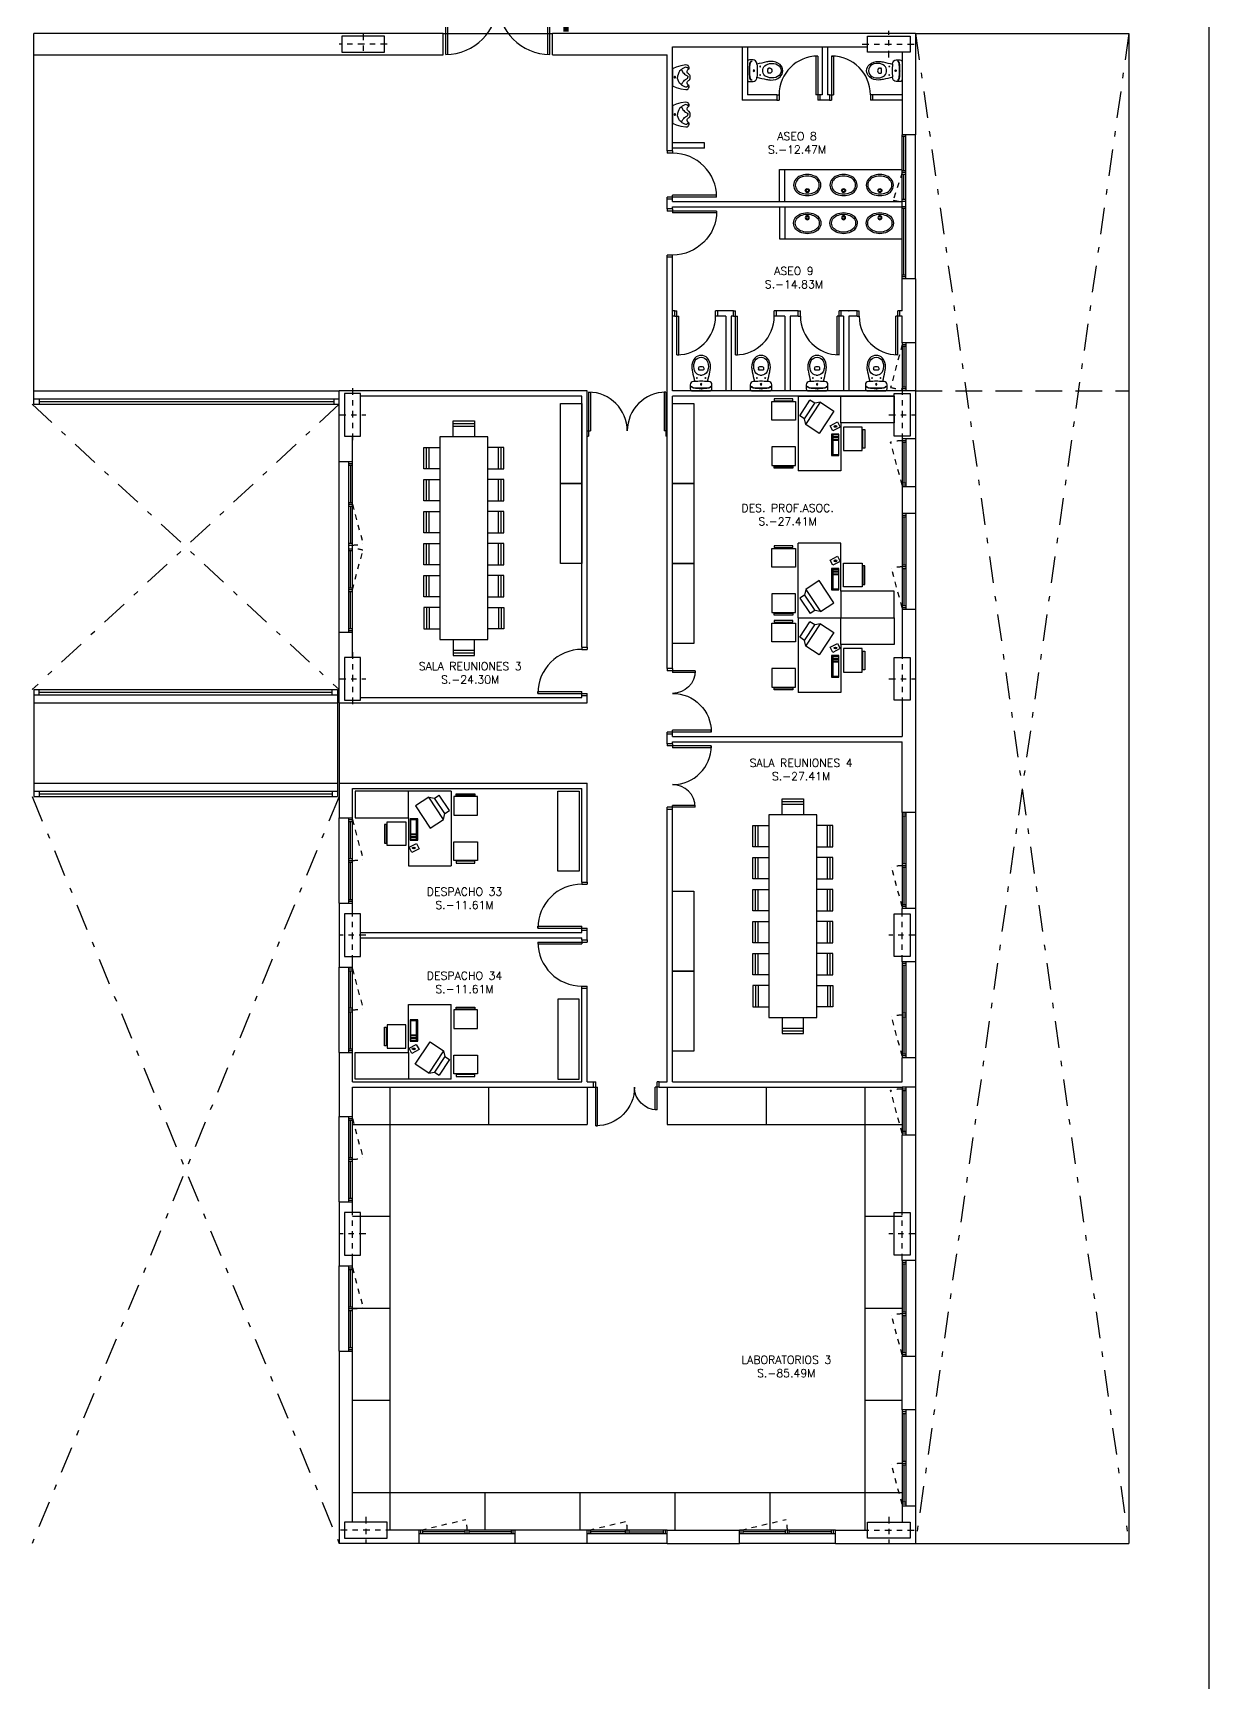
# Model space of a CAD drawing. Header units: millimetres. Extents: x -97 to -13, y 102 to 221.
# Drawn here: x -34.88 to -12.84, y 132.65 to 163.58 of the extents above; entities that cross this region are included whole.
import ezdxf

# ---------------------------------------------------------------- set-up
doc = ezdxf.new("R2010")
doc.units = ezdxf.units.MM
doc.header["$MEASUREMENT"] = 0
doc.linetypes.add('TRAZO_Y_PUNTO', pattern=[1, 0.5, -0.25, 0, -0.25])
doc.linetypes.add('TRAZOS', pattern=[0.75, 0.5, -0.25])
doc.layers.get('0').update_dxf_attribs({"linetype": 'CONTINUOUS'})
for name, color, linetype in [('0-muros-120', 1, 'CONTINUOUS'), ('1-PILARES', 1, 'CONTINUOUS'), ('2-SUPERFICIES', 7, 'CONTINUOUS'), ('5-SANITARIOS', 135, 'CONTINUOUS'), ('6-MOBILIARIO', 7, 'CONTINUOUS')]:
    doc.layers.add(name, color=color, linetype=linetype)
doc.styles.add('RPOMANS', font='romans.shx')

# ---------------------------------------------------------------- blocks, each defined once
blk = doc.blocks.new('PD-HD')
at = {"color": 24}
for p, q in [((0.08, 0.725), (0.08, -0.1)), ((0.08, 0.725), (0.115, 0.725)), ((0.115, 0.725), (0.115, 0)), ((1.23, 0.425), (1.195, 0.425)), ((1.195, 0.425), (1.195, 0)), ((1.23, 0.425), (1.23, -0.1)), ((0.04, 0), (0.115, 0)), ((1.27, 0), (1.195, 0)), ((0.04, -0.1), (0.08, -0.1)), ((1.27, -0.1), (1.23, -0.1))]:
    blk.add_line(p, q, dxfattribs=at)
at = {"color": 54}
for p, q in [((0.04, 0), (0.04, -0.1)), ((1.27, 0), (1.27, -0.1))]:
    blk.add_line(p, q, dxfattribs=at)
at = {"color": 24}
for centre, radius, start, end in [((0.08, 0), 0.725, 0, 90), ((1.23, 0), 0.425, 90, 180)]:
    blk.add_arc(centre, radius, start, end, dxfattribs=at)
blk = doc.blocks.new('P-82-DE')
at = {"color": 24}
for p, q in [((-0.115, 0.825), (-0.115, 0)), ((-0.08, 0.825), (-0.115, 0.825)), ((-0.08, 0.825), (-0.08, -0.1)), ((-0.945, 0), (-0.905, 0)), ((-0.905, 0), (-0.905, -0.1)), ((-0.04, 0), (-0.115, 0)), ((-0.945, -0.1), (-0.905, -0.1)), ((-0.04, -0.1), (-0.08, -0.1))]:
    blk.add_line(p, q, dxfattribs=at)
at = {"color": 54}
for p, q in [((-0.945, 0), (-0.945, -0.1)), ((-0.04, 0), (-0.04, -0.1))]:
    blk.add_line(p, q, dxfattribs=at)
at = {"color": 24}
blk.add_arc((-0.08, 0), 0.825, 90, 180, dxfattribs=at)
blk = doc.blocks.new('P-72-IZ')
at = {"color": 24}
for p, q in [((0.08, 0.725), (0.08, -0.1)), ((0.08, 0.725), (0.115, 0.725)), ((0.115, 0.725), (0.115, 0)), ((0.04, 0), (0.115, 0)), ((0.845, 0), (0.805, 0)), ((0.805, 0), (0.805, -0.1)), ((0.04, -0.1), (0.08, -0.1)), ((0.845, -0.1), (0.805, -0.1))]:
    blk.add_line(p, q, dxfattribs=at)
at = {"color": 54}
for p, q in [((0.04, 0), (0.04, -0.1)), ((0.845, 0), (0.845, -0.1))]:
    blk.add_line(p, q, dxfattribs=at)
at = {"color": 24}
blk.add_arc((0.08, 0), 0.725, 0, 90, dxfattribs=at)
blk = doc.blocks.new('P-72-DE')
at = {"color": 24}
for p, q in [((-0.115, 0.725), (-0.115, 0)), ((-0.08, 0.725), (-0.115, 0.725)), ((-0.08, 0.725), (-0.08, -0.1)), ((-0.845, 0), (-0.805, 0)), ((-0.805, 0), (-0.805, -0.1)), ((-0.04, 0), (-0.115, 0)), ((-0.845, -0.1), (-0.805, -0.1)), ((-0.04, -0.1), (-0.08, -0.1))]:
    blk.add_line(p, q, dxfattribs=at)
at = {"color": 54}
for p, q in [((-0.845, 0), (-0.845, -0.1)), ((-0.04, 0), (-0.04, -0.1))]:
    blk.add_line(p, q, dxfattribs=at)
at = {"color": 24}
blk.add_arc((-0.08, 0), 0.725, 90, 180, dxfattribs=at)
blk = doc.blocks.new('P-82-IZ')
at = {"color": 24}
for p, q in [((0.08, 0.825), (0.08, -0.1)), ((0.08, 0.825), (0.115, 0.825)), ((0.115, 0.825), (0.115, 0)), ((0.04, 0), (0.115, 0)), ((0.945, 0), (0.905, 0)), ((0.905, 0), (0.905, -0.1)), ((0.04, -0.1), (0.08, -0.1)), ((0.945, -0.1), (0.905, -0.1))]:
    blk.add_line(p, q, dxfattribs=at)
at = {"color": 54}
for p, q in [((0.04, 0), (0.04, -0.1)), ((0.945, 0), (0.945, -0.1))]:
    blk.add_line(p, q, dxfattribs=at)
at = {"color": 24}
blk.add_arc((0.08, 0), 0.825, 0, 90, dxfattribs=at)
blk = doc.blocks.new('A$C648F6799')
at = {"color": 54}
for p, q in [((0, 1.6), (0.25, 1.6)), ((0, 0), (0.25, 0))]:
    blk.add_line(p, q, dxfattribs=at)
at = {"color": 24}
for p, q in [((0, 0), (0, 1.6)), ((0.18, 0), (0.18, 1.6)), ((0.18, 1.565), (0.25, 1.565)), ((0.25, 0), (0.25, 1.6)), ((0.18, 1.53), (0.25, 1.53)), ((0.215, 0.835), (0.215, 1.53)), ((0.18, 0.835), (0.25, 0.835)), ((0.18, 0.8), (0.25, 0.8)), ((0.18, 0.765), (0.25, 0.765)), ((0.215, 0.07), (0.215, 0.765)), ((0.18, 0.07), (0.25, 0.07)), ((0.18, 0.035), (0.25, 0.035))]:
    blk.add_line(p, q, dxfattribs=at)
at = {"color": 24, "linetype": 'TRAZOS', "ltscale": 0.1}
blk.add_line((0.25, 1.565), (0.448, 0.826), dxfattribs=at)
blk.add_arc((0.25, 1.565), 0.765, 270, 285.0223, dxfattribs=at)
blk = doc.blocks.new('A$C6450139C')
at = {"color": 24, "linetype": 'Continuous'}
for p, q in [((0, 1.075), (0.05, 1.075)), ((0, 0.975), (0.09, 0.975)), ((0.05, 0), (0.05, 1.075)), ((0.09, 0), (0.09, 0.975)), ((2.05, 0.975), (1.96, 0.975)), ((1.96, 0), (1.96, 0.975)), ((2, 0), (2, 1.075)), ((2.05, 1.075), (2, 1.075))]:
    blk.add_line(p, q, dxfattribs=at)
for centre, start, end in [((0.05, 0.975), 270, 360), ((2, 0.975), 180, 270)]:
    blk.add_arc(centre, 0.975, start, end, dxfattribs=at)
blk = doc.blocks.new('A$C006D1643')
at = {"color": 24}
for p, q in [((0.025, 0.825), (0.025, 0)), ((0.025, 0.825), (0.06, 0.825)), ((0.06, 0.825), (0.06, 0.1)), ((1.475, 0.825), (1.44, 0.825)), ((1.44, 0.825), (1.44, 0.1)), ((1.475, 0.825), (1.475, 0)), ((0, 0.1), (0.06, 0.1)), ((0, 0), (0.025, 0)), ((1.5, 0.1), (1.44, 0.1)), ((1.5, 0), (1.475, 0))]:
    blk.add_line(p, q, dxfattribs=at)
for centre, start, end in [((0.025, 0.1), 0, 90), ((1.475, 0.1), 90, 180)]:
    blk.add_arc(centre, 0.725, start, end, dxfattribs=at)
blk = doc.blocks.new('LA-NS')
blk.add_lwpolyline([(-0.137, -0.366, 0.103892), (0, -0.395, 0.106771), (0.137, -0.366, 0.109867), (0.212, -0.311, 0.181711), (0.255, -0.198, 0.181711), (0.212, -0.084, 0.109867), (0.137, -0.029, 0.100419), (0, 0, 0.103892), (-0.137, -0.029, 0.141959), (-0.212, -0.084, 0.181711), (-0.255, -0.198, 0.172214), (-0.212, -0.311, 0.109867), (-0.137, -0.366)], format="xyb", close=True)
for radius in [0.0375, 0.023]:
    blk.add_circle((0, -0.095), radius)
for centre, radius, start, end in [((-0.083, -0.198), 0.142, 138.8044, 180), ((-0.083, -0.198), 0.142, 180, 221.1956), ((-0.05, -0.226), 0.186, 113.7252, 138.8044), ((-0.05, -0.169), 0.186, 221.1956, 246.2748), ((0, -0.34), 0.31, 90, 113.7252), ((0, -0.34), 0.31, 66.2748, 90), ((0.05, -0.226), 0.186, 41.1956, 66.2748), ((0.05, -0.169), 0.186, 293.7252, 318.8044), ((0.083, -0.198), 0.142, 0, 41.1956), ((0.083, -0.198), 0.142, 318.8044, 0), ((0, -0.055), 0.31, 246.2748, 270), ((0, -0.055), 0.31, 270, 293.7252)]:
    blk.add_arc(centre, radius, start, end)
blk = doc.blocks.new('VI-IN')
for p, q in [((0, -0.04), (-0.011, -0.04)), ((0, -0.04), (0.011, -0.04)), ((-0.048, -0.423), (-0.048, -0.403)), ((0.048, -0.423), (0.048, -0.403))]:
    blk.add_line(p, q)
blk.add_lwpolyline([(-0.163, -0.358, -0.0164), (-0.122, -0.18, -0.014244), (-0.146, -0.175, -0.379899), (-0.203, -0.112), (-0.203, -0.04, -0.414214), (-0.163, 0), (0, 0), (0.163, 0, -0.414214), (0.203, -0.04), (0.203, -0.112, -0.379899), (0.146, -0.175, -0.014244), (0.122, -0.18, -0.0164), (0.163, -0.358, -0.034533), (0.175, -0.44, -0.180901), (0.118, -0.613, -0.210568), (0, -0.665, -0.210568), (-0.118, -0.613, -0.180901), (-0.175, -0.44, -0.034533)], format="xyb", close=True)
for centre, radius in [((-0.08, -0.24), 0.0075), ((0, -0.122), 0.0135), ((0, -0.122), 0.0135), ((0.08, -0.24), 0.0075)]:
    blk.add_circle(centre, radius)
for centre, radius, start, end in [((-0.139, -0.089), 0.04, 96.2719, 180), ((-0.14, -0.096), 0.04, 96.2141, 169.7572), ((0, -1.201), 1.154, 90.0008, 97.203), ((0, -1.197), 1.157, 90.0008, 97.1409), ((0, 1.219), 1.404, 264.9986, 270), ((-0.007, -0.406), 0.116, 96.2419, 152.5973), ((0, -0.47), 0.18, 90, 96.2419), ((0, -1.197), 1.157, 82.8591, 89.9992), ((0, -1.201), 1.154, 82.797, 89.9992), ((0, 1.219), 1.404, 270, 275.0014), ((0, -0.47), 0.18, 83.7581, 90), ((0.007, -0.406), 0.116, 27.4027, 83.7581), ((0.139, -0.089), 0.04, 0, 83.7281), ((0.14, -0.096), 0.04, 10.2428, 83.7859), ((0.079, -0.461), 0.216, 168.3805, 209.1161), ((0.112, -0.468), 0.25, 152.5973, 168.3805), ((0, -0.505), 0.126, 209.1161, 270), ((-0.033, -0.403), 0.015, 96.6492, 180), ((-0.018, -0.423), 0.03, 180, 233.1301), ((0, -0.399), 0.06, 233.1301, 270), ((0, -0.686), 0.3, 90, 96.6492), ((0, -0.686), 0.3, 83.3508, 90), ((0, -0.399), 0.06, 270, 306.8699), ((0, -0.505), 0.126, 270, 330.8839), ((0.033, -0.403), 0.015, 0, 83.3508), ((0.018, -0.423), 0.03, 306.8699, 0), ((-0.112, -0.468), 0.25, 11.6195, 27.4027), ((-0.079, -0.461), 0.216, 330.8839, 11.6195)]:
    blk.add_arc(centre, radius, start, end)
blk = doc.blocks.new('P-PV-MUR')
for p, q in [((-0.022, 0.03), (-0.031, 0.022)), ((-0.031, 0.022), (-0.031, 0.011)), ((-0.031, 0.011), (-0.022, 0.002)), ((-0.011, 0.03), (-0.022, 0.03)), ((-0.022, 0.002), (-0.011, 0.002)), ((-0.003, 0.022), (-0.011, 0.03)), ((-0.011, 0.002), (-0.003, 0.011)), ((-0.003, 0.011), (-0.003, 0.022)), ((-0.203, -0.189), (-0.197, -0.167)), ((-0.201, -0.2), (-0.203, -0.189)), ((-0.191, -0.217), (-0.201, -0.2)), ((-0.197, -0.167), (-0.184, -0.142)), ((-0.171, -0.243), (-0.191, -0.217)), ((-0.184, -0.142), (-0.171, -0.119)), ((-0.171, -0.119), (-0.155, -0.099)), ((-0.155, -0.099), (-0.13, -0.072)), ((-0.155, -0.099), (-0.148, -0.114)), ((-0.148, -0.114), (-0.135, -0.122)), ((-0.135, -0.122), (-0.108, -0.135)), ((-0.13, -0.072), (-0.104, -0.056)), ((-0.108, -0.135), (-0.09, -0.148)), ((-0.104, -0.056), (-0.07, -0.043)), ((-0.09, -0.148), (-0.074, -0.164)), ((-0.074, -0.164), (-0.06, -0.184)), ((-0.07, -0.043), (-0.039, -0.034)), ((-0.06, -0.184), (-0.049, -0.205)), ((-0.049, -0.205), (-0.043, -0.216)), ((-0.043, -0.216), (-0.035, -0.223)), ((-0.039, -0.034), (-0.017, -0.034)), ((-0.035, -0.223), (-0.026, -0.226)), ((-0.026, -0.226), (-0.017, -0.226)), ((0.005, -0.034), (-0.017, -0.034)), ((-0.007, -0.226), (-0.017, -0.226)), ((0.002, -0.223), (-0.007, -0.226)), ((0.009, -0.216), (0.002, -0.223)), ((0.037, -0.043), (0.005, -0.034)), ((0.016, -0.205), (0.009, -0.216)), ((0.026, -0.184), (0.016, -0.205)), ((0.041, -0.164), (0.026, -0.184)), ((0.071, -0.056), (0.037, -0.043)), ((0.057, -0.148), (0.041, -0.164)), ((0.074, -0.135), (0.057, -0.148)), ((0.096, -0.072), (0.071, -0.056)), ((0.101, -0.122), (0.074, -0.135)), ((0.121, -0.099), (0.096, -0.072)), ((0.115, -0.114), (0.101, -0.122)), ((0.121, -0.099), (0.115, -0.114)), ((0.138, -0.119), (0.121, -0.099)), ((0.151, -0.142), (0.138, -0.119)), ((0.138, -0.243), (0.158, -0.217)), ((0.163, -0.167), (0.151, -0.142)), ((0.158, -0.217), (0.167, -0.2)), ((0.169, -0.189), (0.163, -0.167)), ((0.167, -0.2), (0.169, -0.189))]:
    blk.add_line(p, q)
blk.add_lwpolyline([(-0.017, -0.271), (-0.008, -0.271), (0.009, -0.268), (0.024, -0.261), (0.037, -0.252), (0.048, -0.238), (0.062, -0.222), (0.076, -0.216), (0.093, -0.215), (0.114, -0.218), (0.127, -0.229), (0.138, -0.243), (0.15, -0.248), (0.172, -0.248), (0.187, -0.241), (0.201, -0.234), (0.211, -0.212), (0.213, -0.186), (0.2, -0.096), (0.175, -0.007), (0.15, 0.051), (0.14, 0.059), (-0.017, 0.059), (-0.174, 0.059), (-0.183, 0.051), (-0.208, -0.007), (-0.233, -0.096), (-0.247, -0.186), (-0.245, -0.212), (-0.234, -0.234), (-0.221, -0.241), (-0.205, -0.248), (-0.183, -0.248), (-0.171, -0.243), (-0.16, -0.229), (-0.147, -0.218), (-0.126, -0.215), (-0.11, -0.216), (-0.095, -0.222), (-0.081, -0.238), (-0.07, -0.252), (-0.057, -0.261), (-0.043, -0.268), (-0.025, -0.271)], close=True)
blk = doc.blocks.new('A$C11336145')
at = {"layer": '6-MOBILIARIO', "linetype": 'Continuous'}
for p, q in [((1, 1.4), (1.8, 1.4)), ((1, 0.5), (1, 1.4)), ((1.8, 0), (1.8, 1.4)), ((1.154, 1.101), (1.154, 0.721)), ((0, 0.5), (1, 0.5)), ((0, 0), (0, 0.5)), ((1.099, 0.584), (1.099, 0.551)), ((1.128, 0.567), (1.099, 0.567)), ((1.655, 0.532), (1.38, 0.114)), ((1.68, 0.424), (1.488, 0.134)), ((1.768, 0.366), (1.576, 0.076)), ((1.655, 0.532), (1.68, 0.424)), ((1.68, 0.424), (1.768, 0.366)), ((1.8, 0), (0, 0)), ((1.38, 0.114), (1.488, 0.134)), ((1.488, 0.134), (1.576, 0.076))]:
    blk.add_line(p, q, dxfattribs=at)
for points in [[(2.292, 0.95), (2.292, 1.3), (1.85, 1.3), (1.85, 0.95)], [(1.896, 1.315), (1.896, 1.35), (2.246, 1.35), (2.246, 1.315)], [(0.585, 0.625), (0.55, 0.625), (0.55, 0.975), (0.585, 0.975)], [(0.95, 1.021), (0.6, 1.021), (0.6, 0.579), (0.95, 0.579)], [(1.175, 1.111), (1.034, 1.111), (1.034, 0.711), (1.175, 0.711)], [(1.143, 0.827), (1.044, 0.827), (1.044, 1.101), (1.143, 1.101)], [(1.165, 1.101), (1.154, 1.101), (1.154, 0.721), (1.165, 0.721)], [(1.012, 0.579), (1.147, 0.651), (1.199, 0.553), (1.063, 0.481)], [(1.143, 0.774), (1.044, 0.774), (1.044, 0.817), (1.143, 0.817)], [(1.143, 0.721), (1.044, 0.721), (1.044, 0.764), (1.143, 0.764)], [(2.292, 0.45), (2.292, 0.1), (1.85, 0.1), (1.85, 0.45)], [(1.896, 0.085), (1.896, 0.05), (2.246, 0.05), (2.246, 0.085)]]:
    blk.add_lwpolyline(points, close=True, dxfattribs=at)
for points in [[(1.129, 0.28), (1.405, 0.697), (1.655, 0.532)], [(1, 0.5), (1, 0)], [(1.38, 0.114), (1.129, 0.28)]]:
    blk.add_lwpolyline(points, dxfattribs=at)
blk.add_ellipse((1.099, 0.567), major_axis=(0.0286, 0), ratio=0.581015, start_param=3.141593, end_param=9.424778, dxfattribs=at)
blk = doc.blocks.new('A$C65EB7E54')
at = {"layer": '6-MOBILIARIO', "linetype": 'Continuous'}
for p, q in [((1.292, 1.4), (0.492, 1.4)), ((0.492, 0), (0.492, 1.4)), ((1.292, 0.5), (1.292, 1.4)), ((1.165, 1.067), (1.193, 1.067)), ((1.193, 1.05), (1.193, 1.083)), ((1.138, 0.533), (1.138, 0.913)), ((0.613, 0.424), (0.525, 0.366)), ((0.525, 0.366), (0.717, 0.076)), ((0.637, 0.532), (0.613, 0.424)), ((0.613, 0.424), (0.804, 0.134)), ((0.637, 0.532), (0.913, 0.114)), ((2.292, 0.5), (1.292, 0.5)), ((2.292, 0), (2.292, 0.5)), ((0.492, 0), (2.292, 0)), ((0.804, 0.134), (0.717, 0.076)), ((0.913, 0.114), (0.804, 0.134))]:
    blk.add_line(p, q, dxfattribs=at)
for points in [[(0, 0.95), (0, 1.3), (0.443, 1.3), (0.443, 0.95)], [(0.396, 1.315), (0.396, 1.35), (0.046, 1.35), (0.046, 1.315)], [(1.281, 1.055), (1.145, 0.983), (1.094, 1.081), (1.229, 1.152)], [(1.342, 1.021), (1.692, 1.021), (1.692, 0.579), (1.342, 0.579)], [(1.707, 0.625), (1.742, 0.625), (1.742, 0.975), (1.707, 0.975)], [(1.118, 0.523), (1.259, 0.523), (1.259, 0.923), (1.118, 0.923)], [(1.128, 0.533), (1.138, 0.533), (1.138, 0.913), (1.128, 0.913)], [(1.149, 0.913), (1.249, 0.913), (1.249, 0.87), (1.149, 0.87)], [(1.149, 0.86), (1.249, 0.86), (1.249, 0.817), (1.149, 0.817)], [(1.149, 0.807), (1.249, 0.807), (1.249, 0.533), (1.149, 0.533)], [(0, 0.45), (0, 0.1), (0.443, 0.1), (0.443, 0.45)], [(0.396, 0.085), (0.396, 0.05), (0.046, 0.05), (0.046, 0.085)]]:
    blk.add_lwpolyline(points, close=True, dxfattribs=at)
for points in [[(1.163, 0.28), (0.888, 0.697), (0.637, 0.532)], [(1.292, 0.5), (1.292, 0)], [(0.913, 0.114), (1.163, 0.28)]]:
    blk.add_lwpolyline(points, dxfattribs=at)
blk.add_ellipse((1.193, 1.067), major_axis=(-0.0286, 0), ratio=0.581015, start_param=3.141593, end_param=9.424778, dxfattribs=at)

msp = doc.modelspace()

# ---------------------------------------------------------------- linework, layer by layer
at = {"color": 54, "linetype": 'Continuous'}
for p, q in [((-27.191, 163.571), (-34.861, 163.571)), ((-34.861, 163.171), (-34.861, 163.571)), ((-27.191, 163.171), (-27.191, 163.571)), ((-18.341, 163.571), (-25.141, 163.571)), ((-25.141, 163.171), (-25.141, 163.571)), ((-22.891, 163.321), (-19.241, 163.321)), ((-22.891, 161.366), (-22.891, 163.321)), ((-18.341, 163.571), (-18.341, 161.671)), ((-34.861, 163.171), (-27.191, 163.171)), ((-25.141, 163.171), (-22.991, 163.171)), ((-22.991, 161.366), (-22.991, 163.171)), ((-18.591, 163.221), (-18.591, 161.671)), ((-22.991, 160.281), (-22.991, 160.461)), ((-22.891, 160.421), (-22.891, 160.461)), ((-22.891, 160.421), (-18.591, 160.421)), ((-22.891, 160.321), (-18.591, 160.321)), ((-22.891, 160.281), (-22.891, 160.321)), ((-22.991, 151.666), (-22.991, 159.376)), ((-22.891, 156.871), (-22.891, 159.376)), ((-24.491, 156.871), (-29.141, 156.871)), ((-29.141, 155.546), (-29.141, 156.871)), ((-24.491, 152.066), (-24.491, 156.871)), ((-18.591, 156.871), (-22.891, 156.871)), ((-18.341, 156.871), (-18.341, 155.971)), ((-24.591, 156.771), (-28.741, 156.771)), ((-24.591, 152.066), (-24.591, 156.771)), ((-18.741, 156.771), (-22.891, 156.771)), ((-22.891, 151.666), (-22.891, 156.771)), ((-28.891, 155.546), (-28.891, 156.021)), ((-18.591, 156.021), (-18.591, 155.971)), ((-18.591, 155.071), (-18.591, 154.571)), ((-18.341, 155.071), (-18.341, 154.571)), ((-18.591, 152.771), (-18.591, 151.871)), ((-18.341, 152.771), (-18.341, 148.971)), ((-29.141, 151.021), (-29.141, 152.346)), ((-28.891, 151.871), (-28.891, 152.346)), ((-29.141, 151.021), (-24.491, 151.021)), ((-28.741, 151.121), (-24.591, 151.121)), ((-24.591, 151.121), (-24.591, 151.161)), ((-24.491, 151.021), (-24.491, 151.161)), ((-18.591, 151.071), (-18.591, 150.396)), ((-22.991, 150.256), (-22.991, 150.436)), ((-22.891, 150.396), (-22.891, 150.436)), ((-22.891, 150.396), (-18.591, 150.396)), ((-22.891, 150.296), (-18.591, 150.296)), ((-22.891, 150.256), (-22.891, 150.296)), ((-18.591, 148.971), (-18.591, 150.296)), ((-29.141, 149.521), (-29.141, 148.871)), ((-29.141, 149.521), (-24.491, 149.521)), ((-28.891, 149.421), (-24.591, 149.421)), ((-28.891, 148.871), (-28.891, 149.421)), ((-24.591, 147.666), (-24.591, 149.421)), ((-24.491, 147.666), (-24.491, 149.521)), ((-22.991, 143.921), (-22.991, 149.026)), ((-22.891, 143.921), (-22.891, 149.026)), ((-29.141, 147.271), (-29.141, 146.071)), ((-28.891, 147.071), (-28.891, 147.271)), ((-18.591, 147.071), (-18.591, 147.171)), ((-18.341, 147.171), (-18.341, 146.171)), ((-28.741, 146.721), (-24.591, 146.721)), ((-28.741, 146.621), (-24.591, 146.621)), ((-24.591, 146.721), (-24.591, 146.761)), ((-24.591, 146.581), (-24.591, 146.621)), ((-24.491, 146.581), (-24.491, 146.761)), ((-28.891, 146.071), (-28.891, 146.271)), ((-18.591, 146.171), (-18.591, 146.271)), ((-24.591, 143.921), (-24.591, 145.676)), ((-24.491, 143.921), (-24.491, 145.676)), ((-29.141, 144.471), (-29.141, 143.271)), ((-28.891, 143.921), (-28.891, 144.471)), ((-18.591, 143.921), (-18.591, 144.371)), ((-18.341, 144.371), (-18.341, 140.571)), ((-28.891, 143.921), (-24.591, 143.921)), ((-28.891, 143.821), (-24.371, 143.821)), ((-28.891, 143.271), (-28.891, 143.821)), ((-24.491, 143.921), (-24.371, 143.921)), ((-23.141, 143.921), (-22.991, 143.921)), ((-23.141, 143.821), (-18.591, 143.821)), ((-22.891, 143.921), (-18.591, 143.921)), ((-18.591, 141.471), (-18.591, 142.921)), ((-29.141, 141.671), (-29.141, 140.471)), ((-28.891, 141.471), (-28.891, 141.671)), ((-28.891, 140.471), (-28.891, 140.671)), ((-18.591, 140.571), (-18.591, 140.671)), ((-29.141, 138.871), (-29.141, 135.271)), ((-28.891, 135.671), (-28.891, 138.871)), ((-18.591, 137.771), (-18.591, 138.771)), ((-18.341, 138.771), (-18.341, 137.771)), ((-18.591, 135.971), (-18.591, 135.671)), ((-18.341, 135.971), (-18.341, 135.271)), ((-27.641, 135.521), (-28.241, 135.521)), ((-24.491, 135.521), (-25.841, 135.521)), ((-22.991, 135.521), (-21.641, 135.521)), ((-19.841, 135.521), (-19.241, 135.521)), ((-27.641, 135.271), (-29.141, 135.271)), ((-24.491, 135.271), (-25.841, 135.271)), ((-22.991, 135.271), (-21.641, 135.271)), ((-19.841, 135.271), (-18.341, 135.271))]:
    msp.add_line(p, q, dxfattribs=at)
at = {"color": 24, "linetype": 'Continuous'}
for p, q in [((-27.191, 163.571), (-25.141, 163.571)), ((-21.591, 163.321), (-21.591, 162.321)), ((-21.491, 163.321), (-21.491, 162.421)), ((-20.091, 163.321), (-20.091, 162.421)), ((-19.991, 163.321), (-19.991, 162.421)), ((-34.861, 156.621), (-34.861, 163.171)), ((-20.936, 162.421), (-21.491, 162.421)), ((-20.091, 162.421), (-20.131, 162.421)), ((-19.951, 162.421), (-19.991, 162.421)), ((-18.591, 162.421), (-19.146, 162.421)), ((-20.936, 162.321), (-21.591, 162.321)), ((-19.951, 162.321), (-20.131, 162.321)), ((-18.591, 162.321), (-19.146, 162.321)), ((-22.291, 161.521), (-22.891, 161.521)), ((-22.291, 161.421), (-22.891, 161.421)), ((-22.291, 161.421), (-22.291, 161.521)), ((-20.891, 160.421), (-20.891, 161.021)), ((-20.891, 161.021), (-20.791, 161.021)), ((-20.791, 160.421), (-20.791, 161.021)), ((-20.891, 160.321), (-20.891, 159.721)), ((-20.791, 160.321), (-20.791, 159.721)), ((-20.891, 159.721), (-20.791, 159.721)), ((-22.851, 158.371), (-22.891, 158.371)), ((-21.751, 158.371), (-22.046, 158.371)), ((-20.536, 158.371), (-20.946, 158.371)), ((-19.436, 158.371), (-19.731, 158.371)), ((-18.591, 158.371), (-18.631, 158.371)), ((-22.851, 158.271), (-22.891, 158.271)), ((-21.891, 158.271), (-22.046, 158.271)), ((-21.891, 158.271), (-21.891, 156.871)), ((-21.791, 158.271), (-21.791, 156.871)), ((-21.751, 158.271), (-21.791, 158.271)), ((-20.791, 158.271), (-20.946, 158.271)), ((-20.791, 158.271), (-20.791, 156.871)), ((-20.691, 158.271), (-20.691, 156.871)), ((-20.536, 158.271), (-20.691, 158.271)), ((-19.691, 158.271), (-19.731, 158.271)), ((-19.691, 158.271), (-19.691, 156.871)), ((-19.591, 158.271), (-19.591, 156.871)), ((-19.436, 158.271), (-19.591, 158.271)), ((-18.591, 158.271), (-18.631, 158.271)), ((-34.861, 156.871), (-29.141, 156.871)), ((-34.861, 156.721), (-29.141, 156.721)), ((-34.861, 156.621), (-29.141, 156.621)), ((-34.761, 156.721), (-34.761, 156.621)), ((-34.761, 156.671), (-29.241, 156.671)), ((-29.241, 156.721), (-29.241, 156.621)), ((-34.861, 151.271), (-34.861, 149.271)), ((-34.861, 151.271), (-29.171, 151.271)), ((-34.761, 151.171), (-34.761, 151.271)), ((-34.761, 151.221), (-29.271, 151.221)), ((-29.271, 151.171), (-29.271, 151.271)), ((-29.171, 151.271), (-29.171, 149.271)), ((-34.861, 151.171), (-29.171, 151.171)), ((-34.861, 151.021), (-29.171, 151.021)), ((-29.141, 151.021), (-29.141, 149.521)), ((-34.861, 149.521), (-29.171, 149.521)), ((-34.861, 149.371), (-29.171, 149.371)), ((-34.761, 149.371), (-34.761, 149.271)), ((-29.271, 149.371), (-29.271, 149.271)), ((-34.861, 149.271), (-29.171, 149.271)), ((-34.761, 149.321), (-29.271, 149.321))]:
    msp.add_line(p, q, dxfattribs=at)
at = {"color": 104, "linetype": 'Continuous'}
for p, q in [((-18.341, 163.571), (-14.341, 163.571)), ((-14.341, 163.571), (-14.341, 135.271)), ((-18.341, 135.271), (-14.341, 135.271))]:
    msp.add_line(p, q, dxfattribs=at)
at = {"color": 104, "linetype": 'TRAZO_Y_PUNTO'}
for p, q in [((-14.341, 163.571), (-18.341, 135.271)), ((-18.341, 163.571), (-14.341, 135.271)), ((-34.891, 156.621), (-29.141, 151.271)), ((-29.141, 156.621), (-34.891, 151.271)), ((-29.141, 149.271), (-34.891, 135.271)), ((-34.891, 149.271), (-29.141, 135.271))]:
    msp.add_line(p, q, dxfattribs=at)
at = {"color": 24}
for p, q in [((-18.591, 158.971), (-18.591, 161.671)), ((-18.521, 161.636), (-18.591, 161.636)), ((-18.556, 160.996), (-18.556, 161.636)), ((-18.521, 158.971), (-18.521, 161.671)), ((-18.341, 158.971), (-18.341, 161.671)), ((-18.521, 160.996), (-18.591, 160.996)), ((-18.521, 160.961), (-18.591, 160.961)), ((-18.521, 160.926), (-18.591, 160.926)), ((-18.556, 160.456), (-18.556, 160.926)), ((-18.521, 160.456), (-18.591, 160.456)), ((-18.521, 160.421), (-18.591, 160.421)), ((-18.521, 160.321), (-18.591, 160.321)), ((-18.521, 160.286), (-18.591, 160.286)), ((-18.556, 159.041), (-18.556, 160.286)), ((-18.521, 159.041), (-18.591, 159.041)), ((-18.521, 159.006), (-18.591, 159.006)), ((-18.591, 157.771), (-18.591, 156.871)), ((-18.521, 157.736), (-18.591, 157.736)), ((-18.521, 157.771), (-18.521, 156.871)), ((-18.341, 157.771), (-18.341, 156.871)), ((-18.521, 157.701), (-18.591, 157.701)), ((-18.556, 157.701), (-18.556, 156.941)), ((-18.521, 156.941), (-18.591, 156.941)), ((-18.521, 156.906), (-18.591, 156.906)), ((-18.591, 155.971), (-18.591, 155.071)), ((-18.521, 155.936), (-18.591, 155.936)), ((-18.521, 155.901), (-18.591, 155.901)), ((-18.556, 155.901), (-18.556, 155.141)), ((-18.521, 155.971), (-18.521, 155.071)), ((-18.341, 155.971), (-18.341, 155.071)), ((-29.141, 152.346), (-29.141, 155.546)), ((-28.961, 152.346), (-28.961, 155.546)), ((-28.891, 152.346), (-28.891, 155.546)), ((-28.961, 155.511), (-28.891, 155.511)), ((-28.961, 155.476), (-28.891, 155.476)), ((-28.926, 155.476), (-28.926, 154.781)), ((-18.521, 155.141), (-18.591, 155.141)), ((-18.521, 155.106), (-18.591, 155.106)), ((-28.961, 154.781), (-28.891, 154.781)), ((-28.961, 154.746), (-28.891, 154.746)), ((-28.961, 154.711), (-28.891, 154.711)), ((-28.926, 154.711), (-28.926, 154.016)), ((-18.591, 154.571), (-18.591, 152.771)), ((-18.521, 154.536), (-18.591, 154.536)), ((-18.521, 154.501), (-18.591, 154.501)), ((-18.556, 154.501), (-18.556, 153.606)), ((-18.521, 154.571), (-18.521, 152.771)), ((-18.341, 154.571), (-18.341, 152.771)), ((-28.961, 154.016), (-28.891, 154.016)), ((-28.961, 153.981), (-28.891, 153.981)), ((-28.961, 153.911), (-28.891, 153.911)), ((-28.961, 153.876), (-28.891, 153.876)), ((-28.926, 153.181), (-28.926, 153.876)), ((-18.521, 153.606), (-18.591, 153.606)), ((-18.521, 153.571), (-18.591, 153.571)), ((-18.521, 153.536), (-18.591, 153.536)), ((-18.556, 153.536), (-18.556, 152.841)), ((-28.961, 153.181), (-28.891, 153.181)), ((-28.961, 153.146), (-28.891, 153.146)), ((-28.961, 153.111), (-28.891, 153.111)), ((-28.926, 152.416), (-28.926, 153.111)), ((-18.521, 152.841), (-18.591, 152.841)), ((-18.521, 152.806), (-18.591, 152.806)), ((-28.961, 152.416), (-28.891, 152.416)), ((-28.961, 152.381), (-28.891, 152.381)), ((-18.591, 148.971), (-18.591, 147.171)), ((-18.521, 148.936), (-18.591, 148.936)), ((-18.521, 148.901), (-18.591, 148.901)), ((-18.556, 148.901), (-18.556, 148.006)), ((-18.521, 148.971), (-18.521, 147.171)), ((-18.341, 148.971), (-18.341, 147.171)), ((-18.521, 148.006), (-18.591, 148.006)), ((-18.521, 147.971), (-18.591, 147.971)), ((-18.521, 147.936), (-18.591, 147.936)), ((-18.556, 147.936), (-18.556, 147.241)), ((-18.521, 147.241), (-18.591, 147.241)), ((-18.521, 147.206), (-18.591, 147.206)), ((-18.591, 146.171), (-18.591, 144.371)), ((-18.521, 146.136), (-18.591, 146.136)), ((-18.521, 146.101), (-18.591, 146.101)), ((-18.556, 146.101), (-18.556, 145.206)), ((-18.521, 146.171), (-18.521, 144.371)), ((-18.341, 146.171), (-18.341, 144.371)), ((-18.521, 145.206), (-18.591, 145.206)), ((-18.521, 145.171), (-18.591, 145.171)), ((-18.521, 145.136), (-18.591, 145.136)), ((-18.556, 145.136), (-18.556, 144.441)), ((-18.521, 144.441), (-18.591, 144.441)), ((-18.521, 144.406), (-18.591, 144.406)), ((-18.591, 143.821), (-18.591, 142.921)), ((-18.521, 143.821), (-18.521, 142.921)), ((-18.341, 143.821), (-18.341, 142.921)), ((-18.521, 143.786), (-18.591, 143.786)), ((-18.521, 143.751), (-18.591, 143.751)), ((-18.556, 143.751), (-18.556, 142.991)), ((-18.521, 142.991), (-18.591, 142.991)), ((-18.521, 142.956), (-18.591, 142.956)), ((-18.591, 140.571), (-18.591, 138.771)), ((-18.521, 140.536), (-18.591, 140.536)), ((-18.521, 140.501), (-18.591, 140.501)), ((-18.556, 140.501), (-18.556, 139.606)), ((-18.521, 140.571), (-18.521, 138.771)), ((-18.341, 140.571), (-18.341, 138.771)), ((-18.521, 139.606), (-18.591, 139.606)), ((-18.521, 139.571), (-18.591, 139.571)), ((-18.521, 139.536), (-18.591, 139.536)), ((-18.556, 139.536), (-18.556, 138.841)), ((-18.521, 138.841), (-18.591, 138.841)), ((-18.521, 138.806), (-18.591, 138.806)), ((-18.591, 137.771), (-18.591, 135.971)), ((-18.521, 137.736), (-18.591, 137.736)), ((-18.521, 137.701), (-18.591, 137.701)), ((-18.556, 137.701), (-18.556, 136.806)), ((-18.521, 137.771), (-18.521, 135.971)), ((-18.341, 137.771), (-18.341, 135.971)), ((-18.521, 136.806), (-18.591, 136.806)), ((-18.521, 136.771), (-18.591, 136.771)), ((-18.521, 136.736), (-18.591, 136.736)), ((-18.556, 136.736), (-18.556, 136.041)), ((-18.521, 136.041), (-18.591, 136.041)), ((-18.521, 136.006), (-18.591, 136.006)), ((-25.841, 135.521), (-27.641, 135.521)), ((-25.841, 135.451), (-27.641, 135.451)), ((-27.606, 135.451), (-27.606, 135.521)), ((-27.571, 135.451), (-27.571, 135.521)), ((-26.776, 135.486), (-27.571, 135.486)), ((-26.776, 135.451), (-26.776, 135.521)), ((-26.741, 135.451), (-26.741, 135.521)), ((-26.706, 135.451), (-26.706, 135.521)), ((-25.911, 135.486), (-26.706, 135.486)), ((-25.911, 135.451), (-25.911, 135.521)), ((-25.876, 135.451), (-25.876, 135.521)), ((-22.991, 135.521), (-24.491, 135.521)), ((-22.991, 135.451), (-24.491, 135.451)), ((-24.456, 135.451), (-24.456, 135.521)), ((-24.421, 135.451), (-24.421, 135.521)), ((-23.776, 135.486), (-24.421, 135.486)), ((-23.776, 135.451), (-23.776, 135.521)), ((-23.741, 135.451), (-23.741, 135.521)), ((-23.706, 135.451), (-23.706, 135.521)), ((-23.706, 135.451), (-23.706, 135.521)), ((-23.706, 135.486), (-23.061, 135.486)), ((-23.061, 135.451), (-23.061, 135.521)), ((-23.026, 135.451), (-23.026, 135.521)), ((-19.841, 135.521), (-21.641, 135.521)), ((-19.841, 135.451), (-21.641, 135.451)), ((-21.606, 135.451), (-21.606, 135.521)), ((-21.571, 135.451), (-21.571, 135.521)), ((-20.776, 135.486), (-21.571, 135.486)), ((-20.776, 135.451), (-20.776, 135.521)), ((-20.741, 135.451), (-20.741, 135.521)), ((-20.706, 135.451), (-20.706, 135.521)), ((-19.911, 135.486), (-20.706, 135.486)), ((-19.911, 135.451), (-19.911, 135.521)), ((-19.876, 135.451), (-19.876, 135.521)), ((-25.841, 135.271), (-27.641, 135.271)), ((-22.991, 135.271), (-24.491, 135.271)), ((-19.841, 135.271), (-21.641, 135.271))]:
    msp.add_line(p, q, dxfattribs=at)
at = {"color": 54}
for p, q in [((-18.341, 161.671), (-18.591, 161.671)), ((-18.341, 158.971), (-18.591, 158.971)), ((-18.591, 158.371), (-18.591, 158.971)), ((-18.341, 158.971), (-18.341, 157.771)), ((-18.591, 157.771), (-18.591, 158.271)), ((-18.341, 157.771), (-18.591, 157.771)), ((-18.341, 156.871), (-18.591, 156.871)), ((-18.341, 155.971), (-18.591, 155.971)), ((-29.141, 155.546), (-28.891, 155.546)), ((-18.341, 155.071), (-18.591, 155.071)), ((-18.341, 154.571), (-18.591, 154.571)), ((-18.341, 152.771), (-18.591, 152.771)), ((-29.141, 152.346), (-28.891, 152.346)), ((-18.341, 148.971), (-18.591, 148.971)), ((-18.341, 147.171), (-18.591, 147.171)), ((-18.341, 146.171), (-18.591, 146.171)), ((-18.341, 144.371), (-18.591, 144.371)), ((-18.341, 143.821), (-18.591, 143.821)), ((-18.341, 142.921), (-18.591, 142.921)), ((-18.341, 140.571), (-18.591, 140.571)), ((-18.341, 138.771), (-18.591, 138.771)), ((-18.341, 137.771), (-18.591, 137.771)), ((-18.341, 135.971), (-18.591, 135.971)), ((-27.641, 135.271), (-27.641, 135.521)), ((-25.841, 135.271), (-25.841, 135.521)), ((-24.491, 135.271), (-24.491, 135.521)), ((-22.991, 135.271), (-22.991, 135.521)), ((-21.641, 135.271), (-21.641, 135.521)), ((-19.841, 135.271), (-19.841, 135.521))]:
    msp.add_line(p, q, dxfattribs=at)
at = {"color": 24, "linetype": 'TRAZOS', "ltscale": 0.1}
for p, q in [((-18.591, 160.961), (-18.757, 160.442)), ((-18.591, 157.736), (-18.806, 156.934)), ((-18.591, 155.106), (-18.806, 155.907)), ((-28.891, 154.746), (-28.693, 154.007)), ((-28.891, 153.146), (-28.693, 153.884)), ((-18.591, 152.806), (-18.789, 153.544)), ((-18.591, 147.206), (-18.789, 147.944)), ((-18.591, 144.406), (-18.789, 145.144)), ((-18.591, 142.956), (-18.806, 143.757)), ((-18.591, 138.806), (-18.789, 139.544)), ((-18.591, 136.006), (-18.789, 136.744)), ((-27.606, 135.521), (-26.764, 135.719)), ((-24.456, 135.521), (-23.76, 135.685)), ((-21.606, 135.521), (-20.764, 135.719))]:
    msp.add_line(p, q, dxfattribs=at)
at = {"color": 104, "linetype": 'TRAZOS'}
msp.add_line((-18.341, 156.871), (-14.341, 156.871), dxfattribs=at)
at = {"color": 1, "linetype": 'Continuous'}
msp.add_lwpolyline([(-12.841, 101.732), (-96.841, 101.732), (-96.841, 220.532), (-12.841, 220.532)], close=True, dxfattribs=at)
at = {"color": 24, "linetype": 'TRAZOS', "ltscale": 0.1}
for centre, radius, start, end in [((-18.591, 161.061), 0.64, 254.9777, 270), ((-18.591, 157.736), 0.83, 254.9777, 270), ((-18.591, 155.106), 0.83, 90, 105.0223), ((-28.891, 154.746), 0.765, 270, 285.0223), ((-28.891, 153.146), 0.765, 74.9777, 90), ((-18.591, 152.806), 0.765, 90, 105.0223), ((-18.591, 147.206), 0.765, 90, 105.0223), ((-18.591, 144.406), 0.765, 90, 105.0223), ((-18.591, 142.956), 0.83, 90, 105.0223), ((-18.591, 138.806), 0.765, 90, 105.0223), ((-18.591, 136.006), 0.765, 90, 105.0223), ((-27.606, 135.521), 0.865, 0, 13.2773), ((-24.456, 135.521), 0.715, 0, 13.2773), ((-21.606, 135.521), 0.865, 0, 13.2773)]:
    msp.add_arc(centre, radius, start, end, dxfattribs=at)
at = {"color": 6, "linetype": 'Continuous'}
msp.add_point((-19.591, 158.371), dxfattribs=at)
at = {"layer": '0-muros-120', "linetype": 'Continuous', "const_width": 0.1}
msp.add_lwpolyline([(-51.691, 163.601), (-51.691, 214.351), (-44.441, 214.351), (-44.441, 216.351), (-28.891, 216.351), (-28.891, 206.801), (-24.891, 206.801), (-24.891, 163.601)], dxfattribs=at)
at = {"layer": '1-PILARES', "linetype": 'TRAZO_Y_PUNTO', "ltscale": 0.25}
for p, q in [((-18.841, 163.121), (-18.841, 163.621)), ((-28.241, 163.371), (-29.141, 163.371)), ((-28.691, 163.571), (-28.691, 163.171)), ((-19.341, 163.371), (-18.341, 163.371)), ((-28.891, 156.921), (-28.891, 155.921)), ((-18.591, 156.921), (-18.591, 155.921)), ((-29.141, 156.421), (-28.641, 156.421)), ((-18.841, 156.421), (-18.341, 156.421)), ((-28.891, 151.971), (-28.891, 150.971)), ((-18.591, 151.971), (-18.591, 150.971)), ((-29.141, 151.471), (-28.641, 151.471)), ((-18.841, 151.471), (-18.341, 151.471)), ((-28.891, 146.171), (-28.891, 147.171)), ((-18.591, 146.171), (-18.591, 147.171)), ((-28.641, 146.671), (-29.141, 146.671)), ((-18.341, 146.671), (-18.841, 146.671)), ((-28.891, 140.571), (-28.891, 141.571)), ((-18.591, 140.571), (-18.591, 141.571)), ((-28.641, 141.071), (-29.141, 141.071)), ((-18.341, 141.071), (-18.841, 141.071)), ((-28.641, 135.771), (-28.641, 135.271)), ((-18.841, 135.771), (-18.841, 135.271)), ((-28.141, 135.521), (-29.141, 135.521)), ((-19.341, 135.521), (-18.341, 135.521))]:
    msp.add_line(p, q, dxfattribs=at)
at = {"layer": '1-PILARES', "linetype": 'Continuous'}
for points in [[(-29.091, 163.221), (-28.291, 163.221), (-28.291, 163.521), (-29.091, 163.521)], [(-18.441, 163.221), (-19.241, 163.221), (-19.241, 163.521), (-18.441, 163.521)], [(-28.741, 156.021), (-28.741, 156.821), (-29.041, 156.821), (-29.041, 156.021)], [(-18.741, 156.021), (-18.741, 156.821), (-18.441, 156.821), (-18.441, 156.021)], [(-28.741, 151.071), (-28.741, 151.871), (-29.041, 151.871), (-29.041, 151.071)], [(-18.741, 151.071), (-18.741, 151.871), (-18.441, 151.871), (-18.441, 151.071)], [(-28.741, 146.271), (-28.741, 147.071), (-29.041, 147.071), (-29.041, 146.271)], [(-18.741, 146.271), (-18.741, 147.071), (-18.441, 147.071), (-18.441, 146.271)], [(-28.741, 140.671), (-28.741, 141.471), (-29.041, 141.471), (-29.041, 140.671)], [(-18.741, 140.671), (-18.741, 141.471), (-18.441, 141.471), (-18.441, 140.671)], [(-29.041, 135.371), (-28.241, 135.371), (-28.241, 135.671), (-29.041, 135.671)], [(-18.441, 135.371), (-19.241, 135.371), (-19.241, 135.671), (-18.441, 135.671)]]:
    msp.add_lwpolyline(points, close=True, dxfattribs=at)
at = {"layer": '5-SANITARIOS', "linetype": 'Continuous'}
for p, q in [((-20.791, 161.021), (-18.591, 161.021)), ((-20.791, 159.721), (-18.591, 159.721))]:
    msp.add_line(p, q, dxfattribs=at)
at = {"layer": '6-MOBILIARIO', "color": 7, "linetype": 'Continuous'}
for p, q in [((-27.003, 156.308), (-26.603, 156.308)), ((-27.003, 156.008), (-27.003, 156.308)), ((-27.003, 156.258), (-26.603, 156.258)), ((-27.003, 156.208), (-26.603, 156.208)), ((-26.603, 156.308), (-26.603, 156.008)), ((-27.253, 156.008), (-27.253, 152.208)), ((-26.353, 156.008), (-27.253, 156.008)), ((-26.353, 152.208), (-26.353, 156.008)), ((-27.553, 155.408), (-27.553, 155.808)), ((-27.553, 155.808), (-27.253, 155.808)), ((-27.503, 155.408), (-27.503, 155.808)), ((-27.453, 155.408), (-27.453, 155.808)), ((-26.053, 155.808), (-26.353, 155.808)), ((-26.153, 155.408), (-26.153, 155.808)), ((-26.103, 155.408), (-26.103, 155.808)), ((-26.053, 155.408), (-26.053, 155.808)), ((-27.253, 155.408), (-27.553, 155.408)), ((-26.353, 155.408), (-26.053, 155.408)), ((-27.553, 154.808), (-27.553, 155.208)), ((-27.553, 155.208), (-27.253, 155.208)), ((-27.503, 154.808), (-27.503, 155.208)), ((-27.453, 154.808), (-27.453, 155.208)), ((-26.053, 155.208), (-26.353, 155.208)), ((-26.153, 154.808), (-26.153, 155.208)), ((-26.103, 154.808), (-26.103, 155.208)), ((-26.053, 154.808), (-26.053, 155.208)), ((-27.253, 154.808), (-27.553, 154.808)), ((-26.353, 154.808), (-26.053, 154.808)), ((-27.553, 154.208), (-27.553, 154.608)), ((-27.553, 154.608), (-27.253, 154.608)), ((-27.503, 154.208), (-27.503, 154.608)), ((-27.453, 154.208), (-27.453, 154.608)), ((-26.053, 154.608), (-26.353, 154.608)), ((-26.153, 154.208), (-26.153, 154.608)), ((-26.103, 154.208), (-26.103, 154.608)), ((-26.053, 154.208), (-26.053, 154.608)), ((-27.253, 154.208), (-27.553, 154.208)), ((-27.553, 153.608), (-27.553, 154.008)), ((-27.553, 154.008), (-27.253, 154.008)), ((-27.503, 153.608), (-27.503, 154.008)), ((-27.453, 153.608), (-27.453, 154.008)), ((-26.353, 154.208), (-26.053, 154.208)), ((-26.053, 154.008), (-26.353, 154.008)), ((-26.153, 153.608), (-26.153, 154.008)), ((-26.103, 153.608), (-26.103, 154.008)), ((-26.053, 153.608), (-26.053, 154.008)), ((-27.253, 153.608), (-27.553, 153.608)), ((-27.553, 153.008), (-27.553, 153.408)), ((-27.553, 153.408), (-27.253, 153.408)), ((-27.503, 153.008), (-27.503, 153.408)), ((-27.453, 153.008), (-27.453, 153.408)), ((-26.353, 153.608), (-26.053, 153.608)), ((-26.053, 153.408), (-26.353, 153.408)), ((-26.153, 153.008), (-26.153, 153.408)), ((-26.103, 153.008), (-26.103, 153.408)), ((-26.053, 153.008), (-26.053, 153.408)), ((-27.253, 153.008), (-27.553, 153.008)), ((-27.553, 152.808), (-27.553, 152.408)), ((-27.253, 152.808), (-27.553, 152.808)), ((-27.503, 152.808), (-27.503, 152.408)), ((-27.453, 152.808), (-27.453, 152.408)), ((-26.353, 153.008), (-26.053, 153.008)), ((-26.353, 152.808), (-26.053, 152.808)), ((-26.153, 152.808), (-26.153, 152.408)), ((-26.103, 152.808), (-26.103, 152.408)), ((-26.053, 152.808), (-26.053, 152.408)), ((-27.553, 152.408), (-27.253, 152.408)), ((-27.253, 152.208), (-26.353, 152.208)), ((-27.003, 152.208), (-27.003, 151.908)), ((-26.603, 151.908), (-26.603, 152.208)), ((-26.053, 152.408), (-26.353, 152.408)), ((-27.003, 152.008), (-26.603, 152.008)), ((-27.003, 151.958), (-26.603, 151.958)), ((-27.003, 151.908), (-26.603, 151.908)), ((-20.839, 149.225), (-20.439, 149.225)), ((-20.839, 148.925), (-20.839, 149.225)), ((-20.839, 149.175), (-20.439, 149.175)), ((-20.839, 149.125), (-20.439, 149.125)), ((-20.439, 149.225), (-20.439, 148.925)), ((-21.089, 148.925), (-21.089, 145.125)), ((-20.189, 148.925), (-21.089, 148.925)), ((-20.189, 145.125), (-20.189, 148.925)), ((-21.389, 148.325), (-21.389, 148.725)), ((-21.389, 148.725), (-21.089, 148.725)), ((-21.339, 148.325), (-21.339, 148.725)), ((-21.289, 148.325), (-21.289, 148.725)), ((-19.889, 148.725), (-20.189, 148.725)), ((-19.989, 148.325), (-19.989, 148.725)), ((-19.939, 148.325), (-19.939, 148.725)), ((-19.889, 148.325), (-19.889, 148.725)), ((-21.089, 148.325), (-21.389, 148.325)), ((-21.389, 147.725), (-21.389, 148.125)), ((-21.389, 148.125), (-21.089, 148.125)), ((-21.339, 147.725), (-21.339, 148.125)), ((-21.289, 147.725), (-21.289, 148.125)), ((-20.189, 148.325), (-19.889, 148.325)), ((-19.889, 148.125), (-20.189, 148.125)), ((-19.989, 147.725), (-19.989, 148.125)), ((-19.939, 147.725), (-19.939, 148.125)), ((-19.889, 147.725), (-19.889, 148.125)), ((-21.089, 147.725), (-21.389, 147.725)), ((-21.389, 147.125), (-21.389, 147.525)), ((-21.389, 147.525), (-21.089, 147.525)), ((-21.339, 147.125), (-21.339, 147.525)), ((-21.289, 147.125), (-21.289, 147.525)), ((-20.189, 147.725), (-19.889, 147.725)), ((-19.889, 147.525), (-20.189, 147.525)), ((-19.989, 147.125), (-19.989, 147.525)), ((-19.939, 147.125), (-19.939, 147.525)), ((-19.889, 147.125), (-19.889, 147.525)), ((-21.089, 147.125), (-21.389, 147.125)), ((-21.389, 146.525), (-21.389, 146.925)), ((-21.389, 146.925), (-21.089, 146.925)), ((-21.339, 146.525), (-21.339, 146.925)), ((-21.289, 146.525), (-21.289, 146.925)), ((-20.189, 147.125), (-19.889, 147.125)), ((-19.889, 146.925), (-20.189, 146.925)), ((-19.989, 146.525), (-19.989, 146.925)), ((-19.939, 146.525), (-19.939, 146.925)), ((-19.889, 146.525), (-19.889, 146.925)), ((-21.089, 146.525), (-21.389, 146.525)), ((-21.389, 145.925), (-21.389, 146.325)), ((-21.389, 146.325), (-21.089, 146.325)), ((-21.339, 145.925), (-21.339, 146.325)), ((-21.289, 145.925), (-21.289, 146.325)), ((-20.189, 146.525), (-19.889, 146.525)), ((-19.889, 146.325), (-20.189, 146.325)), ((-19.989, 145.925), (-19.989, 146.325)), ((-19.939, 145.925), (-19.939, 146.325)), ((-19.889, 145.925), (-19.889, 146.325)), ((-21.089, 145.925), (-21.389, 145.925)), ((-21.389, 145.725), (-21.389, 145.325)), ((-21.089, 145.725), (-21.389, 145.725)), ((-21.339, 145.725), (-21.339, 145.325)), ((-21.289, 145.725), (-21.289, 145.325)), ((-20.189, 145.925), (-19.889, 145.925)), ((-20.189, 145.725), (-19.889, 145.725)), ((-19.989, 145.725), (-19.989, 145.325)), ((-19.939, 145.725), (-19.939, 145.325)), ((-19.889, 145.725), (-19.889, 145.325)), ((-21.389, 145.325), (-21.089, 145.325)), ((-21.089, 145.125), (-20.189, 145.125)), ((-20.839, 145.125), (-20.839, 144.825)), ((-20.439, 144.825), (-20.439, 145.125)), ((-19.889, 145.325), (-20.189, 145.325)), ((-20.839, 144.925), (-20.439, 144.925)), ((-20.839, 144.875), (-20.439, 144.875)), ((-20.839, 144.825), (-20.439, 144.825))]:
    msp.add_line(p, q, dxfattribs=at)
at = {"layer": '6-MOBILIARIO', "linetype": 'Continuous'}
for p, q in [((-28.191, 143.821), (-28.191, 135.521)), ((-26.341, 143.821), (-26.341, 143.121)), ((-24.491, 143.821), (-24.491, 143.121)), ((-22.991, 143.821), (-22.991, 143.121)), ((-21.141, 143.821), (-21.141, 143.121)), ((-19.291, 143.821), (-19.291, 135.521)), ((-28.891, 143.121), (-24.491, 143.121)), ((-22.991, 143.121), (-18.591, 143.121)), ((-28.191, 141.396), (-28.891, 141.396)), ((-18.591, 141.396), (-19.291, 141.396)), ((-28.191, 139.671), (-28.891, 139.671)), ((-18.591, 139.671), (-19.291, 139.671)), ((-28.191, 137.946), (-28.891, 137.946)), ((-18.591, 137.946), (-19.291, 137.946)), ((-18.591, 136.221), (-28.891, 136.221)), ((-26.411, 136.221), (-26.411, 135.521)), ((-24.631, 136.221), (-24.631, 135.521)), ((-22.851, 136.221), (-22.851, 135.521)), ((-21.071, 136.221), (-21.071, 135.521))]:
    msp.add_line(p, q, dxfattribs=at)
for points in [[(-24.991, 156.633), (-24.591, 156.633), (-24.591, 155.133), (-24.991, 155.133)], [(-22.891, 156.633), (-22.491, 156.633), (-22.491, 155.133), (-22.891, 155.133)], [(-24.991, 155.133), (-24.591, 155.133), (-24.591, 153.633), (-24.991, 153.633)], [(-22.891, 155.133), (-22.491, 155.133), (-22.491, 153.633), (-22.891, 153.633)], [(-22.891, 153.633), (-22.491, 153.633), (-22.491, 152.133), (-22.891, 152.133)], [(-24.641, 147.871), (-25.041, 147.871), (-25.041, 149.371), (-24.641, 149.371)], [(-22.891, 147.494), (-22.491, 147.494), (-22.491, 145.994), (-22.891, 145.994)], [(-22.891, 145.994), (-22.491, 145.994), (-22.491, 144.494), (-22.891, 144.494)], [(-24.641, 145.471), (-25.041, 145.471), (-25.041, 143.971), (-24.641, 143.971)]]:
    msp.add_lwpolyline(points, close=True, dxfattribs=at)
for p in [(-26.411, 136.221), (-24.631, 136.221)]:
    msp.add_point(p, dxfattribs=at)

# ---------------------------------------------------------------- block references
at = {"linetype": 'Continuous'}
for name, p in [('A$C6450139C', (-27.191, 163.176)), ('A$C006D1643', (-24.491, 156.021)), ('A$C648F6799', (-29.141, 147.271)), ('A$C648F6799', (-29.141, 144.471)), ('A$C648F6799', (-29.141, 141.671)), ('A$C648F6799', (-29.141, 138.871))]:
    msp.add_blockref(name, p, dxfattribs=at)
at = {"color": 6, "linetype": 'Continuous'}
for name, p in [('P-72-DE', (-20.091, 162.421)), ('P-72-IZ', (-19.991, 162.421))]:
    msp.add_blockref(name, p, dxfattribs=at)
for name, p, rotation in [('P-82-DE', (-22.891, 160.421), 270), ('P-72-DE', (-22.891, 158.271), 180), ('P-72-DE', (-21.791, 158.271), 180), ('P-72-IZ', (-19.691, 158.271), 180), ('P-72-IZ', (-18.591, 158.271), 180)]:
    msp.add_blockref(name, p, dxfattribs=dict(at, rotation=rotation))
at = {"color": 6, "linetype": 'Continuous', "xscale": -1, "rotation": 270}
msp.add_blockref('P-82-DE', (-22.891, 160.321), dxfattribs=at)
at = {"linetype": 'Continuous', "rotation": 90}
for name, p in [('P-82-IZ', (-24.591, 151.121)), ('P-82-IZ', (-24.591, 146.721)), ('P-82-DE', (-24.591, 146.621))]:
    msp.add_blockref(name, p, dxfattribs=at)
at = {"color": 4, "linetype": 'Continuous', "xscale": -1}
for p, rotation in [((-22.891, 150.396), 270.0000000000084), ((-24.411, 143.821), 180)]:
    msp.add_blockref('PD-HD', p, dxfattribs=dict(at, rotation=rotation))
at = {"color": 4, "linetype": 'Continuous', "rotation": 269.9999999999941}
msp.add_blockref('PD-HD', (-22.891, 150.296), dxfattribs=at)
at = {"layer": '5-SANITARIOS', "linetype": 'Continuous'}
for name, p, rotation in [('P-PV-MUR', (-22.832, 162.765), 90), ('VI-IN', (-18.591, 162.871), 270), ('P-PV-MUR', (-22.832, 162.066), 90), ('LA-NS', (-20.368, 160.53), 180), ('LA-NS', (-19.688, 160.53), 180), ('LA-NS', (-19.008, 160.53), 180)]:
    msp.add_blockref(name, p, dxfattribs=dict(at, rotation=rotation))
at = {"layer": '5-SANITARIOS', "linetype": 'Continuous', "xscale": -1}
for p, rotation in [((-21.491, 162.871), 90), ((-22.357, 156.871), 180), ((-21.235, 156.871), 180), ((-20.184, 156.871), 180), ((-19.076, 156.871), 180)]:
    msp.add_blockref('VI-IN', p, dxfattribs=dict(at, rotation=rotation))
for p in [(-20.368, 160.211), (-19.688, 160.211), (-19.008, 160.211)]:
    msp.add_blockref('LA-NS', p, dxfattribs=at)
at = {"layer": '6-MOBILIARIO', "linetype": 'Continuous', "rotation": 180}
for name, p in [('A$C11336145', (-18.741, 156.771)), ('A$C11336145', (-18.741, 152.619)), ('A$C65EB7E54', (-26.548, 149.371))]:
    msp.add_blockref(name, p, dxfattribs=at)
at = {"layer": '6-MOBILIARIO', "linetype": 'Continuous'}
for name, p in [('A$C65EB7E54', (-21.033, 152.619)), ('A$C11336145', (-28.841, 143.971))]:
    msp.add_blockref(name, p, dxfattribs=at)

# ---------------------------------------------------------------- texts
at = {"layer": '2-SUPERFICIES', "linetype": 'Continuous', "char_height": 0.15, "attachment_point": 5, "style": 'RPOMANS'}
for s, insert in [('ASEO 8\\PS.-12.47M', (-20.56, 161.517)), ('ASEO 9\\PS.-14.83M', (-20.618, 158.992)), ('DES. PROF.ASOC.\\PS.-27.41M', (-20.737, 154.55)), ('SALA REUNIONES 3\\PS.-24.30M', (-26.684, 151.585)), ('SALA REUNIONES 4\\PS.-27.41M', (-20.484, 149.773)), ('DESPACHO 33\\PS.-11.61M', (-26.79, 147.36)), ('DESPACHO 34\\PS.-11.61M', (-26.79, 145.785)), ('LABORATORIOS 3\\PS.-85.49M', (-20.762, 138.586))]:
    msp.add_mtext(s, dxfattribs=dict(at, insert=insert))

doc.saveas('drawing.dxf')
